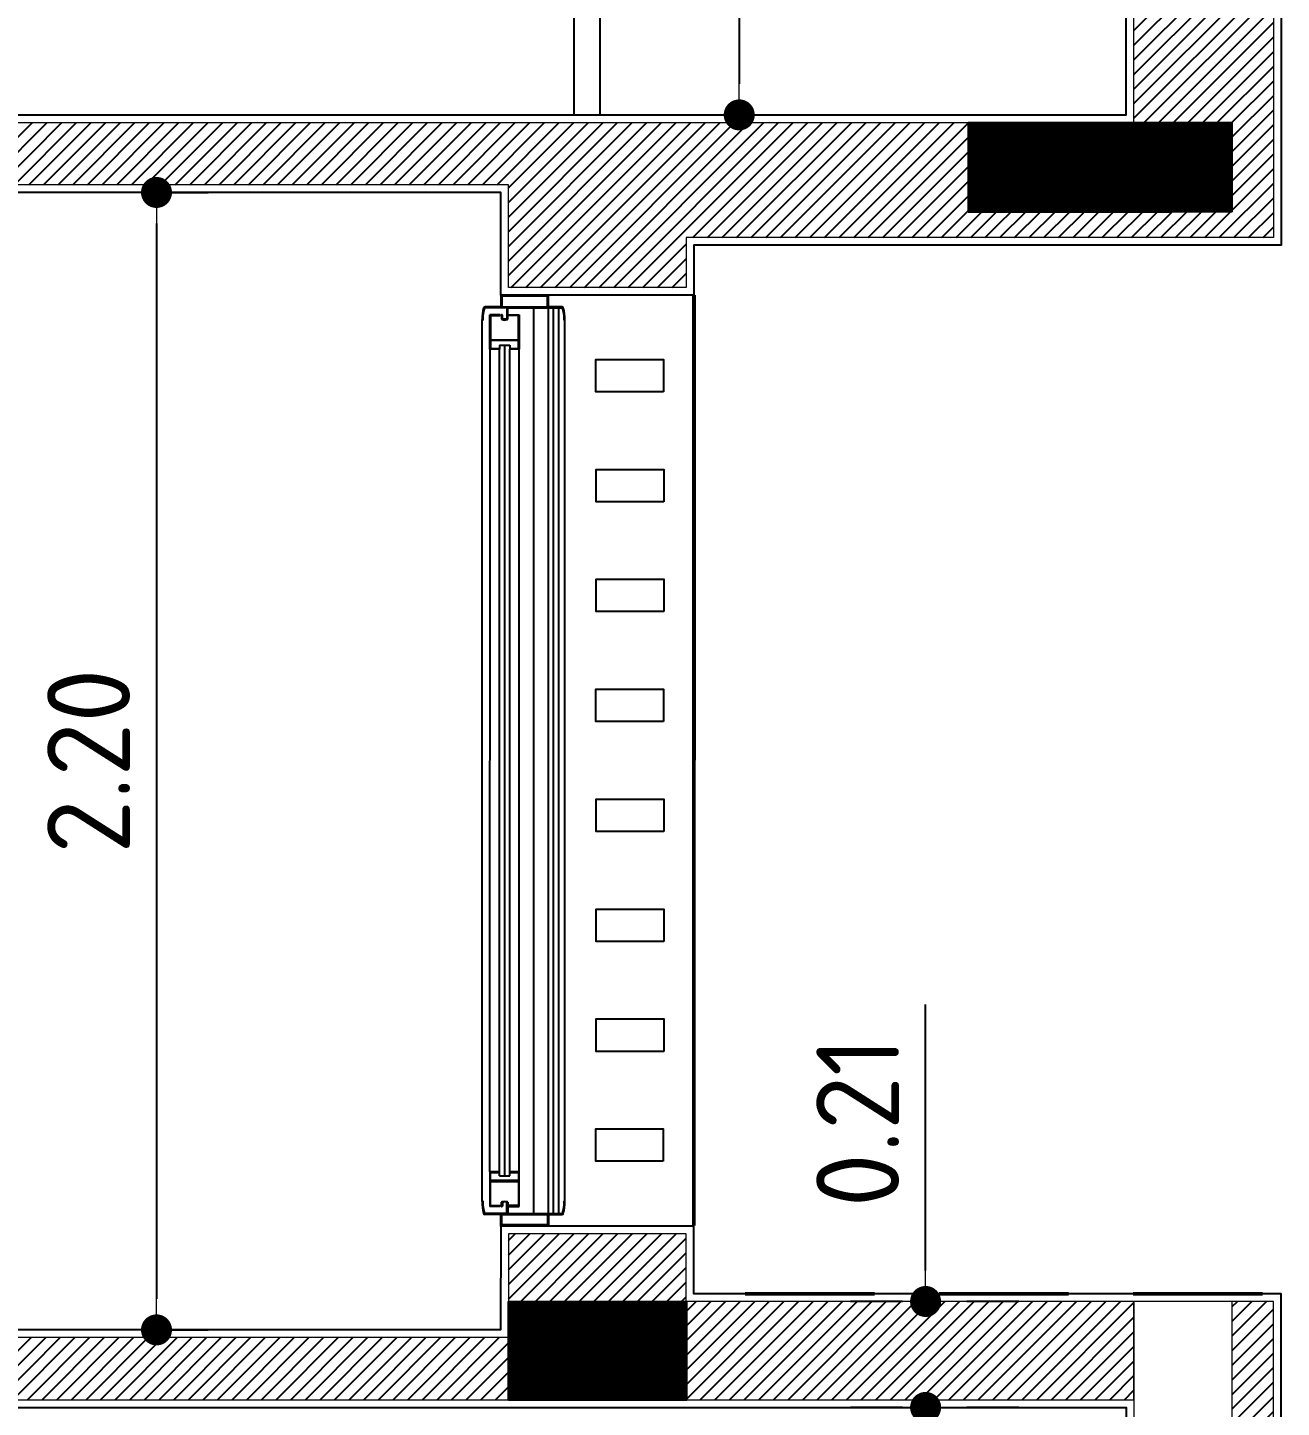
# Model space of a CAD drawing. Extents: x 233 to 569, y -241 to -74.
# Drawn here: x 414.088 to 416.512, y -180.802 to -178.133 of the extents above; entities that cross this region are included whole.
import ezdxf

# ---------------------------------------------------------------- set-up
doc = ezdxf.new("R2010")
doc.units = 0
doc.header["$MEASUREMENT"] = 0
doc.linetypes.add('DOT2', pattern=[0.125, 0, -0.125])
doc.linetypes.add('TRAZOS', pattern=[0.75, 0.5, -0.25])
doc.layers.get('0').update_dxf_attribs({"linetype": 'CONTINUOUS', "lineweight": 50})
doc.layers.get('DEFPOINTS').update_dxf_attribs({"linetype": 'CONTINUOUS'})
for name, color, linetype in [('2D PA ABERTURAS VISTA', 1, 'CONTINUOUS'), ('2D PA MUROS', 7, 'CONTINUOUS'), ('2D PB MUROS MAMP. HATCH', 10, 'CONTINUOUS'), ('2D PLATEA ESTRUCTURA COLUMNAS HATCH', 92, 'CONTINUOUS')]:
    doc.layers.add(name, color=color, linetype=linetype)
for name, color, linetype, lineweight in [('2D PA ESTRUCTURA COLUMNAS BORDES', 95, 'CONTINUOUS', 9), ('COTAS', 1, 'CONTINUOUS', 9), ('GRAFISMOS', 8, 'CONTINUOUS', 13)]:
    doc.layers.add(name, color=color, linetype=linetype, lineweight=lineweight)
doc.styles.add('ARIAL', font='')
doc.styles.get('ARIAL').set_extended_font_data('DIN')
doc.dimstyles.new('PLANTA', dxfattribs={"dimscale": 0, "dimtxt": 0.16, "dimasz": 0.06, "dimexe": 0.18, "dimexo": 0, "dimgap": 0.05, "dimtad": 1, "dimzin": 0, "dimdsep": 46, "dimtxsty": 'ARIAL', "dimblk1": 'DOT', "dimblk2": 'DOT', "dimsah": 1, "dimcen": 0.09, "dimclrd": 1, "dimclre": 1, "dimclrt": 3, "dimadec": 0, "dimazin": 0, "dimtfac": 1, "dimtofl": 0, "dimtmove": 0, "dimatfit": 3, "dimldrblk": 'DOT', "dimfxl": 0.18, "dimtolj": 1, "dimtzin": 0, "dimarcsym": 0})
pattern_1 = [(45, (-33.139532, 77.621926), (-0.0141421356, 0.0141421356), [])]
pattern_2 = [(90, (-33.139532, 77.62192647), (-0.00025, 7e-20), []), (180, (-33.139532, 77.62192647), (-9e-20, -0.00025), [])]

# ---------------------------------------------------------------- blocks, each defined once
blk = doc.blocks.new('_DOT')
at = {"color": 0, "linetype": 'ByBlock'}
blk.add_line((-0.5, 0), (-1, 0), dxfattribs=at)
at = {"color": 0, "linetype": 'ByBlock', "const_width": 0.5}
blk.add_lwpolyline([(-0.25, 0, 1), (0.25, 0, 1)], format="xyb", close=True, dxfattribs=at)
blk = doc.blocks.new('*D252')
at = {"layer": 'COTAS', "color": 1, "linetype": 'DOT2', "lineweight": -2, "transparency": 16777216}
for p, q in [((414.6192, -176.1009), (415.6438, -176.1009)), ((414.6192, -178.3016), (415.6438, -178.3016))]:
    blk.add_line(p, q, dxfattribs=at)
at = {"layer": 'COTAS', "color": 1, "lineweight": -2, "transparency": 16777216}
blk.add_line((415.4638, -176.1609), (415.4638, -178.2416), dxfattribs=at)
at = {"layer": 'DEFPOINTS', "color": 0, "transparency": 16777216}
for p in [(414.6192, -176.1009), (414.6192, -178.3016), (415.4638, -178.3016)]:
    blk.add_point(p, dxfattribs=at)
at = {"layer": 'COTAS', "color": 1, "lineweight": -2, "transparency": 16777216, "xscale": 0.06, "yscale": 0.06, "zscale": 0.06}
for p, rotation in [((415.4638, -176.1009), 90), ((415.4638, -178.3016), 270)]:
    blk.add_blockref('_DOT', p, dxfattribs=dict(at, rotation=rotation))
at = {"layer": 'COTAS', "color": 3, "transparency": 16777216, "insert": (415.3324, -177.2012), "char_height": 0.16, "attachment_point": 5, "rotation": 90, "style": 'ARIAL'}
blk.add_mtext('\\A1;2.20', dxfattribs=at)
blk = doc.blocks.new('*D254')
at = {"layer": 'COTAS', "color": 1, "linetype": 'DOT2', "lineweight": -2, "transparency": 16777216}
for p, q in [((414.3369, -178.4516), (414.5169, -178.4516)), ((414.3369, -180.6521), (414.5169, -180.6521))]:
    blk.add_line(p, q, dxfattribs=at)
at = {"layer": 'COTAS', "color": 1, "lineweight": -2, "transparency": 16777216}
blk.add_line((414.3369, -178.5116), (414.3369, -180.5921), dxfattribs=at)
at = {"layer": 'DEFPOINTS', "color": 0, "transparency": 16777216}
for p in [(414.3369, -178.4516), (414.3369, -180.6521), (414.3369, -180.6521)]:
    blk.add_point(p, dxfattribs=at)
at = {"layer": 'COTAS', "color": 1, "lineweight": -2, "transparency": 16777216, "xscale": 0.06, "yscale": 0.06, "zscale": 0.06}
for p, rotation in [((414.3369, -178.4516), 90), ((414.3369, -180.6521), 270)]:
    blk.add_blockref('_DOT', p, dxfattribs=dict(at, rotation=rotation))
at = {"layer": 'COTAS', "color": 3, "transparency": 16777216, "insert": (414.2056, -179.5518), "char_height": 0.16, "attachment_point": 5, "rotation": 90, "style": 'ARIAL'}
blk.add_mtext('\\A1;2.20', dxfattribs=at)
blk = doc.blocks.new('*D260')
at = {"layer": 'COTAS', "color": 1, "linetype": 'DOT2', "lineweight": -2, "transparency": 16777216}
for p, q in [((415.7318, -180.8021), (416.0042, -180.8021)), ((415.7318, -183.8621), (416.0042, -183.8621))]:
    blk.add_line(p, q, dxfattribs=at)
at = {"layer": 'COTAS', "color": 1, "lineweight": -2, "transparency": 16777216}
blk.add_line((415.8242, -183.8021), (415.8242, -180.8621), dxfattribs=at)
at = {"layer": 'DEFPOINTS', "color": 0, "transparency": 16777216}
for p in [(415.7318, -180.8021), (415.8242, -180.8021), (415.7318, -183.8621)]:
    blk.add_point(p, dxfattribs=at)
at = {"layer": 'COTAS', "color": 1, "lineweight": -2, "transparency": 16777216, "xscale": 0.06, "yscale": 0.06, "zscale": 0.06}
for p, rotation in [((415.8242, -180.8021), 90), ((415.8242, -183.8621), 270)]:
    blk.add_blockref('_DOT', p, dxfattribs=dict(at, rotation=rotation))
at = {"layer": 'COTAS', "color": 3, "transparency": 16777216, "insert": (415.6926, -182.3321), "char_height": 0.16, "attachment_point": 5, "rotation": 90, "style": 'ARIAL'}
blk.add_mtext('\\A1;3.06', dxfattribs=at)
blk = doc.blocks.new('*D261')
at = {"layer": 'COTAS', "color": 1, "lineweight": -2, "transparency": 16777216}
for p, q in [((415.8242, -180.5371), (415.8242, -180.0224)), ((415.8242, -180.8621), (415.8242, -180.9221))]:
    blk.add_line(p, q, dxfattribs=at)
at = {"layer": 'COTAS', "color": 1, "linetype": 'DOT2', "lineweight": -2, "transparency": 16777216}
for p, q in [((416.0042, -180.5971), (415.6442, -180.5971)), ((416.0042, -180.8021), (415.6442, -180.8021))]:
    blk.add_line(p, q, dxfattribs=at)
at = {"layer": 'DEFPOINTS', "color": 0, "transparency": 16777216}
for p in [(415.8242, -180.5971), (416.0042, -180.5971), (416.0042, -180.8021)]:
    blk.add_point(p, dxfattribs=at)
at = {"layer": 'COTAS', "color": 1, "lineweight": -2, "transparency": 16777216, "xscale": 0.06, "yscale": 0.06, "zscale": 0.06}
for p, rotation in [((415.8242, -180.5971), 270), ((415.8242, -180.8021), 90)]:
    blk.add_blockref('_DOT', p, dxfattribs=dict(at, rotation=rotation))
at = {"layer": 'COTAS', "color": 3, "transparency": 16777216, "insert": (415.6928, -180.2498), "char_height": 0.16, "attachment_point": 5, "rotation": 90, "style": 'ARIAL'}
blk.add_mtext('\\A1;0.21', dxfattribs=at)

msp = doc.modelspace()

# ---------------------------------------------------------------- hatches: boundary and pattern name
at = {"layer": '2D PB MUROS MAMP. HATCH'}
h = msp.add_hatch(dxfattribs=at)
h.set_pattern_fill('_USER', color=256, scale=0.02, angle=45, pattern_type=0)
h.set_pattern_definition(pattern_1)
h.paths.add_polyline_path([(416.227, -178.3165), (416.4171, -178.3165), (416.4171, -178.4888), (416.0171, -178.4888), (416.0171, -178.3165), (412.8119, -178.3166), (412.8119, -178.4368), (415.0175, -178.4366), (415.0175, -178.6353), (415.3613, -178.6353), (415.3613, -178.5389), (416.4969, -178.5389), (416.4971, -177.834), (416.2271, -177.834)])
h.paths.add_polyline_path([(416.4972, -177.5185), (416.2271, -177.5185), (416.2271, -177.834), (416.4971, -177.834)])
h = msp.add_hatch(dxfattribs=at)
h.set_pattern_fill('_USER', color=256, scale=0.02, angle=45, pattern_type=0)
h.set_pattern_definition(pattern_1)
h.paths.add_polyline_path([(416.227, -180.7871), (416.227, -180.5971), (415.3613, -180.5971), (415.3613, -180.4662), (415.0174, -180.4662), (415.0174, -180.6671), (412.8674, -180.6671), (412.8674, -180.7871), (412.9006, -180.7871), (412.9006, -181.3871), (412.9706, -181.3871), (412.9706, -180.7871)])
h = msp.add_hatch(dxfattribs=at)
h.set_pattern_fill('_USER', color=256, scale=0.02, angle=45, pattern_type=0)
h.set_pattern_definition(pattern_1)
h.paths.add_polyline_path([(416.497, -180.5971), (416.4171, -180.5971), (416.4171, -180.8971), (416.227, -180.8971), (416.227, -181.6371), (416.497, -181.6371)])
at = {"layer": '2D PLATEA ESTRUCTURA COLUMNAS HATCH'}
h = msp.add_hatch(dxfattribs=at)
h.set_pattern_fill('NET', color=256, scale=0.002, angle=90)
h.set_pattern_definition(pattern_2)
h.paths.add_polyline_path([(416.4171, -178.3165), (415.9068, -178.3165), (415.9068, -178.4889), (416.4171, -178.4888)])
h = msp.add_hatch(dxfattribs=at)
h.set_pattern_fill('NET', color=256, scale=0.002, angle=90)
h.set_pattern_definition(pattern_2)
h.paths.add_polyline_path([(415.3624, -180.7871), (415.3624, -180.5971), (415.0174, -180.5971), (415.0174, -180.7871)])

# ---------------------------------------------------------------- linework, layer by layer
at = {"color": 252, "true_color": 0x939598}
for p in [(415.3763, -178.6503), (415.3764, -178.6503)]:
    msp.add_line(p, (415.3763, -180.4503), dxfattribs=at)
at = {"linetype": 'TRAZOS', "ltscale": 0.5}
msp.add_line((415.4754, -180.5821), (416.512, -180.5821), dxfattribs=at)
msp.add_lwpolyline([(416.1033, -178.4097), (416.1033, -178.4097)])
at = {"layer": '2D PA ABERTURAS VISTA', "color": 251}
for p, q in [((416.512, -169.2264), (416.512, -178.5539)), ((415.144, -176.1009), (415.144, -178.3016)), ((415.194, -176.1009), (415.194, -178.3015)), ((415.0668, -180.4266), (415.0668, -178.6749)), ((415.0949, -180.4266), (415.0949, -178.6749)), ((415.1047, -180.4266), (415.1047, -178.6749)), ((415.1149, -180.4266), (415.1149, -178.6749)), ((414.9665, -180.404), (414.9665, -178.6974)), ((415.1266, -180.404), (415.1266, -178.6974)), ((414.9812, -180.3464), (414.9822, -178.7551)), ((415.0381, -180.3464), (415.0381, -178.7551))]:
    msp.add_line(p, q, dxfattribs=at)
at = {"layer": '2D PA ABERTURAS VISTA', "color": 1}
for p, q in [((415.0949, -178.6503), (415.0025, -178.6503)), ((415.0025, -178.6503), (415.0025, -178.6718)), ((415.0045, -178.6523), (415.0045, -178.6723)), ((415.0928, -178.6523), (415.0045, -178.6523)), ((415.0928, -178.6723), (415.0928, -178.6523)), ((415.0949, -178.6718), (415.0949, -178.6503)), ((415.0132, -178.6749), (414.9719, -178.6749)), ((415.0014, -178.6728), (414.9725, -178.6728)), ((415.0025, -178.6713), (415.0025, -178.6718)), ((415.005, -178.6728), (415.0923, -178.6728)), ((415.0142, -178.6759), (415.0142, -178.6961)), ((415.0161, -178.6965), (415.0161, -178.6759)), ((415.0171, -178.6749), (415.08, -178.6749)), ((415.0171, -178.6749), (415.1212, -178.6749)), ((415.0829, -178.6749), (415.1212, -178.6749)), ((415.0869, -178.6728), (415.0923, -178.6728)), ((415.0949, -178.6713), (415.0949, -178.6718)), ((415.1207, -178.6728), (415.0959, -178.6728)), ((415.0959, -178.6728), (415.1131, -178.6728)), ((415.0959, -178.6728), (415.1207, -178.6728)), ((415.0042, -178.6887), (415.0042, -178.6965)), ((415.0052, -178.6882), (415.0047, -178.6882)), ((415.005, -178.6975), (415.0101, -178.6984)), ((415.0057, -178.6961), (415.0057, -178.6887)), ((415.0101, -178.6969), (415.0057, -178.6961)), ((415.0142, -178.6961), (415.0101, -178.6969)), ((415.0101, -178.6984), (415.0152, -178.6975)), ((415.0042, -180.4127), (415.0042, -180.4049)), ((415.0052, -180.4133), (415.0047, -180.4133)), ((415.005, -180.4039), (415.0101, -180.403)), ((415.0101, -180.4046), (415.0057, -180.4054)), ((415.0057, -180.4054), (415.0057, -180.4127)), ((415.0101, -180.403), (415.0152, -180.4039)), ((415.0142, -180.4053), (415.0101, -180.4046)), ((415.0142, -180.4256), (415.0142, -180.4053)), ((415.0161, -180.4049), (415.0161, -180.4256)), ((415.0132, -180.4266), (414.9719, -180.4266)), ((415.0014, -180.4286), (414.9725, -180.4286)), ((415.0025, -180.4512), (415.0025, -180.4296)), ((415.0025, -180.4302), (415.0025, -180.4296)), ((415.0045, -180.4491), (415.0045, -180.4291)), ((415.005, -180.4286), (415.0923, -180.4286)), ((415.0171, -180.4266), (415.08, -180.4266)), ((415.0171, -180.4266), (415.1212, -180.4266)), ((415.0829, -180.4266), (415.1212, -180.4266)), ((415.0869, -180.4286), (415.0923, -180.4286)), ((415.0928, -180.4291), (415.0928, -180.4491)), ((415.0949, -180.4302), (415.0949, -180.4296)), ((415.0949, -180.4296), (415.0949, -180.4512)), ((415.1207, -180.4286), (415.0959, -180.4286)), ((415.0959, -180.4286), (415.1131, -180.4286)), ((415.0959, -180.4286), (415.1207, -180.4286)), ((415.0949, -180.4512), (415.0025, -180.4512)), ((415.0928, -180.4491), (415.0045, -180.4491))]:
    msp.add_line(p, q, dxfattribs=at)
at = {"layer": '2D PA ABERTURAS VISTA'}
for p, q in [((414.9815, -178.7551), (414.9815, -178.6882)), ((415.0018, -178.6882), (414.9815, -178.6882)), ((414.983, -178.6897), (415.0018, -178.6897)), ((414.983, -178.6897), (414.983, -178.7356)), ((415.0018, -178.6882), (415.0018, -178.6897)), ((415.0179, -178.6882), (415.0383, -178.6882)), ((415.0179, -178.6882), (415.0179, -178.6897)), ((415.0368, -178.6897), (415.0179, -178.6897)), ((415.0368, -178.7356), (415.0368, -178.6897)), ((415.0383, -178.6882), (415.0383, -178.7551)), ((414.984, -178.7366), (415.0357, -178.7366)), ((414.984, -178.7366), (415.0357, -178.7366)), ((415.0357, -178.7382), (414.984, -178.7382)), ((415.0357, -178.7382), (414.984, -178.7382)), ((415, -178.7551), (414.9815, -178.7551)), ((414.983, -178.7392), (414.983, -178.7525)), ((414.984, -178.7535), (415, -178.7535)), ((415, -178.7472), (415.0203, -178.7472)), ((415, -178.7472), (415, -178.7551)), ((415, -180.3464), (415, -178.7551)), ((415.0102, -180.3543), (415.0102, -178.7472)), ((415.0203, -178.7472), (415.0203, -178.7551)), ((415.0203, -178.7535), (415.0357, -178.7535)), ((415.0203, -180.3464), (415.0203, -178.7551)), ((415.0383, -178.7551), (415.0203, -178.7551)), ((415.0368, -178.7525), (415.0368, -178.7392)), ((415, -180.3464), (414.9815, -180.3464)), ((414.9815, -180.3464), (414.9815, -180.4133)), ((414.983, -180.3623), (414.983, -180.3489)), ((414.983, -180.4117), (414.983, -180.3658)), ((414.984, -180.3479), (415, -180.3479)), ((415.0357, -180.3633), (414.984, -180.3633)), ((415.0357, -180.3633), (414.984, -180.3633)), ((414.984, -180.3648), (415.0357, -180.3648)), ((414.984, -180.3648), (415.0357, -180.3648)), ((415, -180.3543), (415, -180.3464)), ((415, -180.3543), (415.0203, -180.3543)), ((415.0203, -180.3543), (415.0203, -180.3464)), ((415.0383, -180.3464), (415.0203, -180.3464)), ((415.0203, -180.3479), (415.0357, -180.3479)), ((415.0368, -180.3489), (415.0368, -180.3623)), ((415.0368, -180.3658), (415.0368, -180.4117)), ((415.0383, -180.4133), (415.0383, -180.3464)), ((415.0018, -180.4133), (414.9815, -180.4133)), ((414.983, -180.4117), (415.0018, -180.4117)), ((415.0018, -180.4133), (415.0018, -180.4117)), ((415.0368, -180.4117), (415.0179, -180.4117)), ((415.0179, -180.4133), (415.0179, -180.4117)), ((415.0179, -180.4133), (415.0383, -180.4133))]:
    msp.add_line(p, q, dxfattribs=at)
for points in [[(415.3172, -178.8373), (415.1867, -178.8373), (415.1867, -178.7746), (415.3172, -178.7746)], [(415.3177, -179.0499), (415.1872, -179.0499), (415.1872, -178.9873), (415.3177, -178.9873)], [(415.3177, -179.2626), (415.1872, -179.2626), (415.1872, -179.1999), (415.3177, -179.1999)], [(415.3172, -179.4753), (415.1867, -179.4753), (415.1867, -179.4126), (415.3172, -179.4126)], [(415.3177, -179.6879), (415.1872, -179.6879), (415.1872, -179.6253), (415.3177, -179.6253)], [(415.3177, -179.9006), (415.1872, -179.9006), (415.1872, -179.8379), (415.3177, -179.8379)], [(415.3177, -180.1133), (415.1872, -180.1133), (415.1872, -180.0506), (415.3177, -180.0506)], [(415.3167, -180.3259), (415.1862, -180.3259), (415.1862, -180.2633), (415.3167, -180.2633)]]:
    msp.add_lwpolyline(points, close=True, dxfattribs=at)
at = {"layer": '2D PA ABERTURAS VISTA', "color": 1}
for centre, radius, start, end in [((415.0433, -178.6964), 0.0768, 163.8724, 180.7743), ((415.0433, -178.6964), 0.0753, 163.9866, 180.1015), ((414.9725, -178.6759), 0.00307, 90, 163.8724), ((414.9719, -178.6759), 0.00102, 90, 163.9866), ((415.0014, -178.6718), 0.00102, 270, 0), ((415.005, -178.6723), 0.000512, 180, 270), ((415.0132, -178.6759), 0.00102, 0, 90), ((415.0171, -178.6759), 0.00102, 90, 180), ((415.0923, -178.6723), 0.000512, 270, 0), ((415.0959, -178.6718), 0.00102, 180, 270), ((415.1207, -178.6759), 0.00307, 16.1276, 90), ((415.1212, -178.6759), 0.00102, 16.0134, 90), ((415.0498, -178.6964), 0.0753, 359.8985, 16.0134), ((415.0498, -178.6964), 0.0768, 359.2257, 16.1276), ((414.9675, -178.6974), 0.00102, 180.7743, 60.4385), ((415.0047, -178.6887), 0.000512, 90, 180), ((415.0052, -178.6965), 0.00102, 180, 260), ((415.0052, -178.6887), 0.000512, 360, 90), ((415.0151, -178.6965), 0.00102, 280, 0), ((415.1256, -178.6974), 0.00102, 119.5615, 359.2257), ((414.9675, -180.404), 0.00102, 299.5615, 179.2257), ((415.0433, -180.4051), 0.0768, 179.2257, 196.1276), ((415.0433, -180.4051), 0.0753, 179.8985, 196.0134), ((415.0052, -180.4049), 0.00102, 100, 180), ((415.0047, -180.4127), 0.000512, 180, 270), ((415.0052, -180.4127), 0.000512, 270, 0), ((415.0151, -180.4049), 0.00102, 0, 80), ((415.0498, -180.4051), 0.0753, 343.9866, 0.1015), ((415.0498, -180.4051), 0.0768, 343.8724, 0.7743), ((415.1256, -180.404), 0.00102, 0.7743, 240.4385), ((414.9725, -180.4256), 0.00307, 196.1276, 270), ((414.9719, -180.4256), 0.00102, 196.0134, 270), ((415.0014, -180.4296), 0.00102, 0, 90), ((415.005, -180.4291), 0.000512, 90, 180), ((415.0132, -180.4256), 0.00102, 270, 0), ((415.0171, -180.4256), 0.00102, 180, 270), ((415.0923, -180.4291), 0.000512, 0, 90), ((415.0959, -180.4296), 0.00102, 90, 180), ((415.1207, -180.4256), 0.00307, 270, 343.8724), ((415.1212, -180.4256), 0.00102, 270, 343.9866)]:
    msp.add_arc(centre, radius, start, end, dxfattribs=at)
at = {"layer": '2D PA ABERTURAS VISTA'}
for centre, start, end in [((414.984, -178.7356), 180, 270), ((414.984, -178.7356), 180, 270), ((414.984, -178.7392), 90, 180), ((414.984, -178.7392), 90, 180), ((415.0357, -178.7356), 270, 0), ((415.0357, -178.7356), 270, 0), ((415.0357, -178.7392), 0, 90), ((415.0357, -178.7392), 0, 90), ((414.984, -178.7525), 180, 270), ((415.0357, -178.7525), 270, 0), ((414.984, -180.3489), 90, 180), ((414.984, -180.3623), 180, 270), ((414.984, -180.3623), 180, 270), ((414.984, -180.3658), 90, 180), ((414.984, -180.3658), 90, 180), ((415.0357, -180.3489), 0, 90), ((415.0357, -180.3623), 270, 0), ((415.0357, -180.3623), 270, 0), ((415.0357, -180.3658), 0, 90), ((415.0357, -180.3658), 0, 90)]:
    msp.add_arc(centre, 0.00102, start, end, dxfattribs=at)
at = {"layer": '2D PA ESTRUCTURA COLUMNAS BORDES'}
for p, q in [((416.227, -180.7871), (416.227, -180.5971)), ((416.227, -180.5971), (416.227, -180.6921))]:
    msp.add_line(p, q, dxfattribs=at)
for points in [[(416.0171, -178.4888), (416.4171, -178.4888), (416.4171, -178.3165), (416.0171, -178.3165)], [(415.0174, -180.7871), (415.3624, -180.7871), (415.3624, -180.5971), (415.0174, -180.5971)], [(416.2271, -180.8971), (416.4171, -180.8971), (416.4171, -180.5971), (416.2271, -180.5971)]]:
    msp.add_lwpolyline(points, close=True, dxfattribs=at)
at = {"layer": '2D PA MUROS'}
for points in [[(416.2121, -177.5035), (416.5122, -177.5035), (416.5119, -178.5539), (415.3763, -178.5539), (415.3763, -178.6503), (415.0025, -178.6503), (415.0025, -178.4516), (409.976, -178.452), (409.976, -174.6756), (409.7089, -174.6756), (409.7089, -174.526), (410.8676, -174.5259), (410.8676, -174.6756), (410.126, -174.6756), (410.126, -178.3016), (411.7685, -178.3016), (411.7683, -177.0009), (412.0885, -177.0009), (412.0885, -177.2009), (411.8885, -177.2009), (411.8885, -178.0837), (412.0885, -178.0836), (412.0885, -178.3016), (416.212, -178.3015)], [(409.976, -181.4537), (410.126, -181.4537), (410.126, -180.8021), (412.8856, -180.8021), (412.8856, -181.4021), (412.9856, -181.4021), (412.9856, -180.8021), (416.212, -180.8021), (416.212, -181.6521), (416.512, -181.6521), (416.512, -180.5821), (415.3763, -180.5821), (415.3763, -180.4512), (415.0025, -180.4512), (415.0024, -180.6521), (409.976, -180.6521)]]:
    msp.add_lwpolyline(points, close=True, dxfattribs=at)
at = {"layer": 'GRAFISMOS'}
for points in [[(416.2271, -177.5185), (416.4972, -177.5185), (416.4969, -178.5389), (415.3613, -178.5389), (415.3613, -178.6353), (415.0175, -178.6353), (415.0175, -178.4366), (409.991, -178.437), (409.991, -174.6606), (409.7239, -174.6606), (409.7239, -174.541), (410.8526, -174.5409), (410.8526, -174.6606), (410.111, -174.6606), (410.111, -178.3166), (411.7835, -178.3166), (411.7833, -177.0159), (412.0735, -177.0159), (412.0735, -177.1859), (411.8735, -177.1859), (411.8735, -178.0987), (412.0735, -178.0986), (412.0735, -178.3166), (416.227, -178.3165)], [(409.991, -181.4387), (410.111, -181.4387), (410.111, -180.7871), (412.9006, -180.7871), (412.9006, -181.3871), (412.9706, -181.3871), (412.9706, -180.7871), (416.227, -180.7871), (416.227, -181.6371), (416.497, -181.6371), (416.497, -180.5971), (415.3613, -180.5971), (415.3613, -180.4662), (415.0174, -180.4662), (415.0174, -180.6671), (409.991, -180.6671)]]:
    msp.add_lwpolyline(points, close=True, dxfattribs=at)

# ---------------------------------------------------------------- dimensions: what is measured, and where the dimension line sits
at = {"layer": 'COTAS'}
for p1, p2, distance, picture, middle in [((414.6192, -176.1009), (414.6192, -178.3016), 0.8446, '*D252', (415.3324, -177.2012)), ((414.3369, -178.4516), (414.3369, -180.6521), 0, '*D254', (414.2056, -179.5518)), ((416.0041789575, -180.8020562546), (416.0041789575, -180.5970562546), 0.18, '*D261', (415.6928306429, -180.2497528838)), ((415.7318, -183.8621), (415.7318, -180.8021), -0.0923, '*D260', (415.6926, -182.3321))]:
    dim = msp.add_aligned_dim(p1=p1, p2=p2, distance=distance, dimstyle='PLANTA', override={"dimscale": 1}, dxfattribs=at)
    dim.commit()
    dim.dimension.update_dxf_attribs({"geometry": picture, "text_midpoint": middle})

doc.saveas('drawing.dxf')
